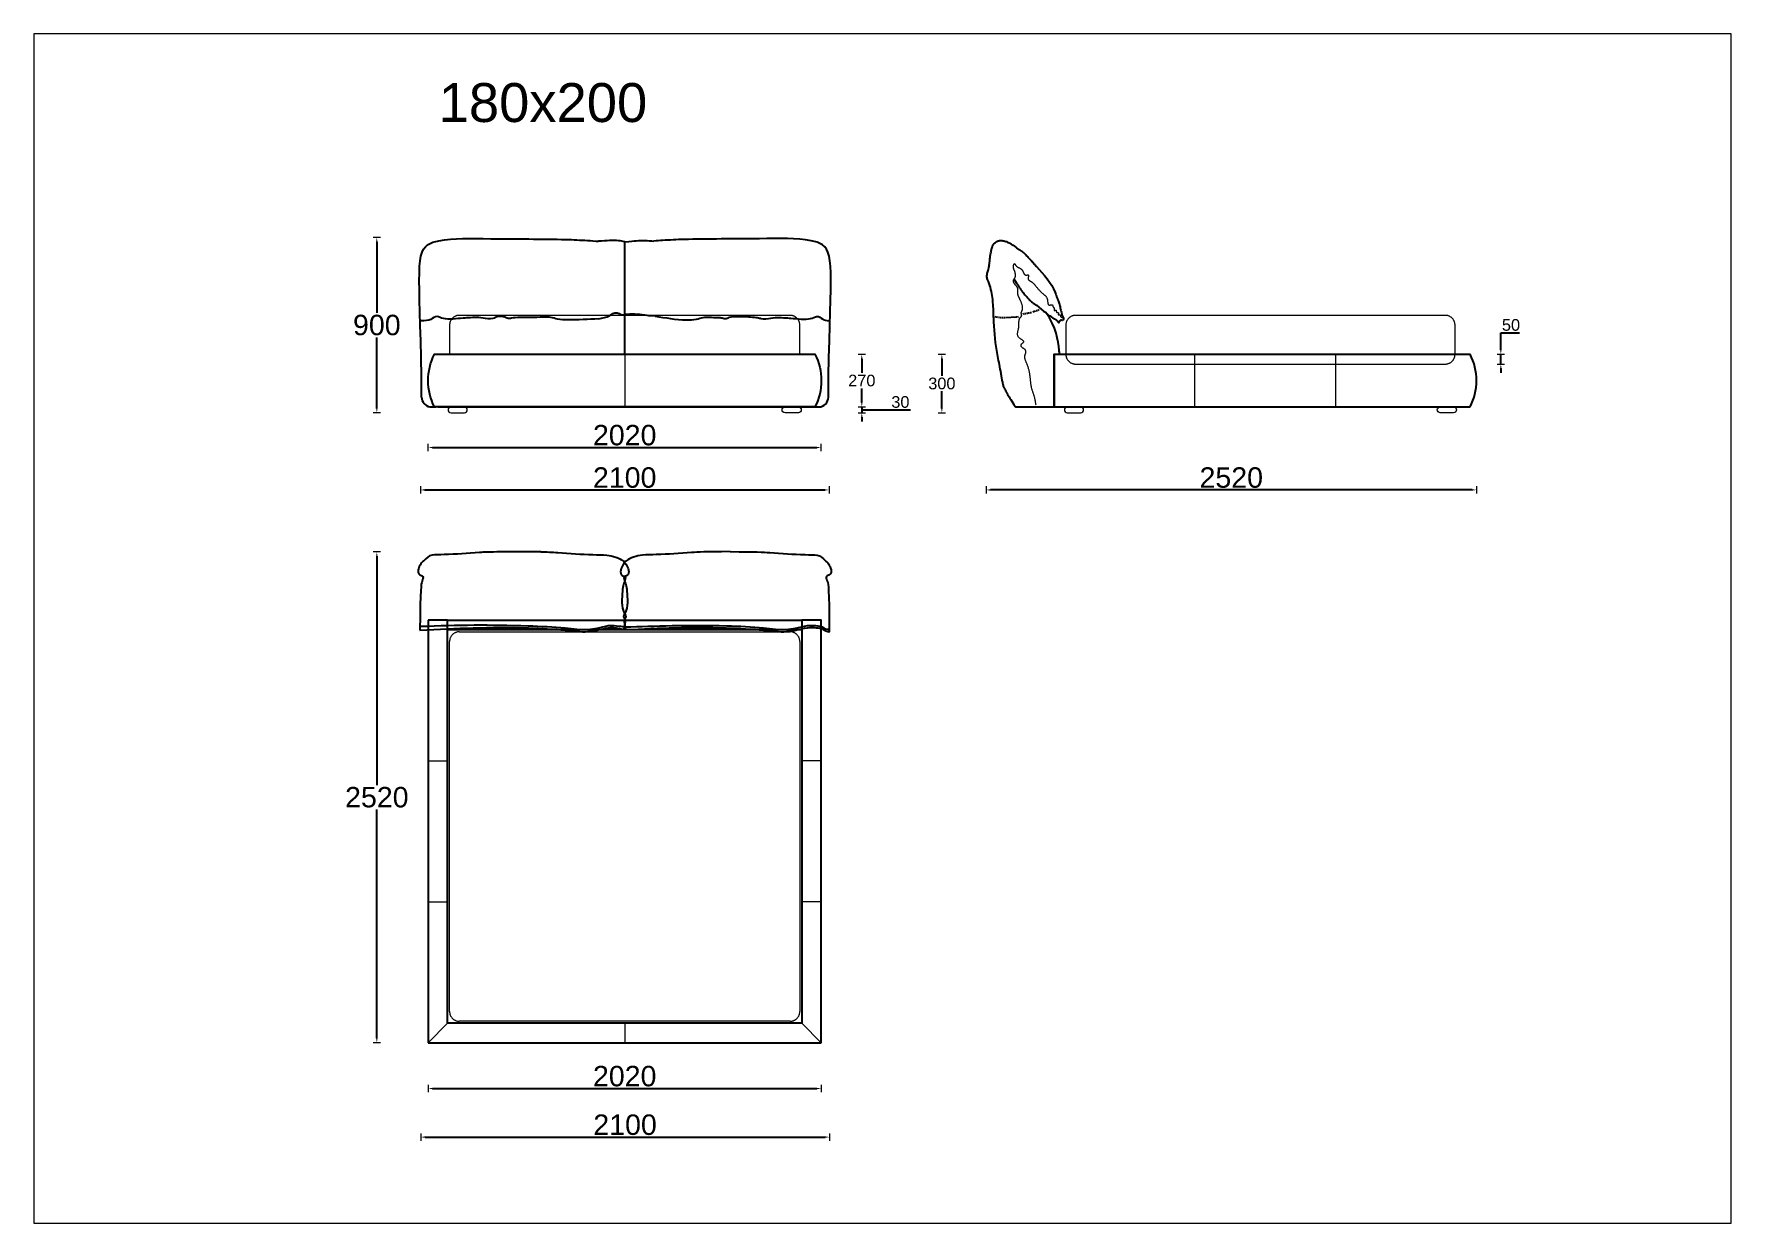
# Paper-space layout '180X200' of a CAD drawing. Header units: millimetres. Extents: x 0 to 291, y 0 to 204.
# The model-space entities are those that its viewports show. They can reach past a viewport. Long polylines and large blocks are cut down to what shows.
import ezdxf

# ---------------------------------------------------------------- set-up
doc = ezdxf.new("R2010")
doc.units = ezdxf.units.MM
doc.header["$MEASUREMENT"] = 0
doc.linetypes.add('NASCOSTA', pattern=[9.525, 6.35, -3.175])
doc.linetypes.add('TRATTEGGIATA', pattern=[19.05, 12.7, -6.35])
doc.layers.add('_ARREDO', color=7, linetype='Continuous')
for name, color, linetype, lineweight in [('_CUCITURE', 8, 'TRATTEGGIATA', 9), ('_MATERASSO', 4, 'Continuous', 9), ('_PIEDINI', 3, 'Continuous', 9), ('_QUOTE', 1, 'Continuous', 9)]:
    doc.layers.add(name, color=color, linetype=linetype, lineweight=lineweight)
doc.styles.get("Standard").update_dxf_attribs({"font": 'arial.ttf'})
doc.dimstyles.new('1_1', dxfattribs={"dimscale": 15, "dimtxt": 4, "dimasz": 1.5, "dimexe": 1.25, "dimexo": 2, "dimtad": 1, "dimtih": 1, "dimtoh": 1, "dimdec": 0, "dimtxsty": 'Standard', "dimcen": 2.5, "dimclrd": 256, "dimclre": 256, "dimclrt": 256, "dimadec": 0, "dimazin": 0, "dimtfac": 1, "dimtdec": 0, "dimtmove": 0, "dimatfit": 3, "dimfxl": 1.25, "dimfxlon": 1, "dimlwe": 0, "dimarcsym": 0})

# ---------------------------------------------------------------- blocks, each defined once
blk = doc.blocks.new('*D14')
at = {"layer": '_QUOTE', "lineweight": 0, "transparency": 16777216}
for p, q in [((-449.3, 7673.2), (-486.8, 7673.2)), ((-449.3, 5152.9), (-486.8, 5152.9))]:
    blk.add_line(p, q, dxfattribs=at)
at = {"layer": '_QUOTE', "lineweight": -2, "transparency": 16777216}
for p, q in [((-468.1, 7650.7), (-468.1, 6476)), ((-468.1, 5175.4), (-468.1, 6350))]:
    blk.add_line(p, q, dxfattribs=at)
at = {"layer": '_QUOTE', "transparency": 16777216}
for points in [[(-471.8, 7650.7), (-464.3, 7650.7), (-468.1, 7673.2)], [(-471.8, 5175.4), (-464.3, 5175.4), (-468.1, 5152.9)]]:
    blk.add_solid(points, dxfattribs=at)
at = {"layer": 'Defpoints', "color": 0, "transparency": 16777216}
for p in [(375.3, 7673.2), (-468.1, 5152.9), (375.3, 5152.9)]:
    blk.add_point(p, dxfattribs=at)
at = {"layer": '_QUOTE', "transparency": 16777216, "insert": (-468.1, 6413), "char_height": 105, "attachment_point": 5}
blk.add_mtext('2520', dxfattribs=at)
blk = doc.blocks.new('*D15')
at = {"layer": '_QUOTE', "lineweight": 0, "transparency": 16777216}
for p, q in [((-204.3, 8190.4), (-204.3, 8227.9)), ((1815.7, 8190.4), (1815.7, 8227.9))]:
    blk.add_line(p, q, dxfattribs=at)
at = {"layer": '_QUOTE', "lineweight": -2, "transparency": 16777216}
blk.add_line((-181.8, 8209.2), (1793.2, 8209.2), dxfattribs=at)
at = {"layer": '_QUOTE', "transparency": 16777216}
for points in [[(-181.8, 8212.9), (-181.8, 8205.4), (-204.3, 8209.2)], [(1793.2, 8212.9), (1793.2, 8205.4), (1815.7, 8209.2)]]:
    blk.add_solid(points, dxfattribs=at)
at = {"layer": 'Defpoints', "color": 0, "transparency": 16777216}
for p in [(1815.7, 8209.2), (-204.3, 6237.9), (1815.7, 6237.9)]:
    blk.add_point(p, dxfattribs=at)
at = {"layer": '_QUOTE', "transparency": 16777216, "insert": (805.7, 8272.2), "char_height": 105, "attachment_point": 5}
blk.add_mtext('2020', dxfattribs=at)
blk = doc.blocks.new('*D16')
at = {"layer": '_QUOTE', "lineweight": 0, "transparency": 16777216}
for p, q in [((-242.6, 4686.8), (-242.6, 4649.3)), ((1857.8, 4686.8), (1857.8, 4649.3))]:
    blk.add_line(p, q, dxfattribs=at)
at = {"layer": '_QUOTE', "lineweight": -2, "transparency": 16777216}
blk.add_line((-220.1, 4668.1), (1835.3, 4668.1), dxfattribs=at)
at = {"layer": '_QUOTE', "transparency": 16777216}
for points in [[(-220.1, 4671.8), (-220.1, 4664.3), (-242.6, 4668.1)], [(1835.3, 4671.8), (1835.3, 4664.3), (1857.8, 4668.1)]]:
    blk.add_solid(points, dxfattribs=at)
at = {"layer": 'Defpoints', "color": 0, "transparency": 16777216}
for p in [(-242.6, 7404.9), (1857.8, 7274.3), (1857.8, 4668.1)]:
    blk.add_point(p, dxfattribs=at)
at = {"layer": '_QUOTE', "transparency": 16777216, "insert": (807.6, 4731), "char_height": 105, "attachment_point": 5}
blk.add_mtext('2100', dxfattribs=at)
blk = doc.blocks.new('*D17')
at = {"layer": '_QUOTE', "lineweight": 0, "transparency": 16777216}
for p, q in [((-449.3, 9287.6), (-486.8, 9287.6)), ((-449.3, 8387.8), (-486.8, 8387.8))]:
    blk.add_line(p, q, dxfattribs=at)
at = {"layer": '_QUOTE', "lineweight": -2, "transparency": 16777216}
for p, q in [((-468.1, 9265.1), (-468.1, 8900.7)), ((-468.1, 8410.3), (-468.1, 8774.7))]:
    blk.add_line(p, q, dxfattribs=at)
at = {"layer": '_QUOTE', "transparency": 16777216}
for points in [[(-471.8, 9265.1), (-464.3, 9265.1), (-468.1, 9287.6)], [(-471.8, 8410.3), (-464.3, 8410.3), (-468.1, 8387.8)]]:
    blk.add_solid(points, dxfattribs=at)
at = {"layer": 'Defpoints', "color": 0, "transparency": 16777216}
for p in [(-468.1, 9287.6), (161.6, 9287.6), (-52.4, 8387.8)]:
    blk.add_point(p, dxfattribs=at)
at = {"layer": '_QUOTE', "transparency": 16777216, "insert": (-468.1, 8837.7), "char_height": 105, "attachment_point": 5}
blk.add_mtext('900', dxfattribs=at)
blk = doc.blocks.new('*D18')
at = {"layer": '_QUOTE', "lineweight": 0, "transparency": 16777216}
for p, q in [((2416.7, 8687.8), (2454.2, 8687.8)), ((2416.7, 8387.8), (2454.2, 8387.8))]:
    blk.add_line(p, q, dxfattribs=at)
at = {"layer": '_QUOTE', "lineweight": -2, "transparency": 16777216}
for p, q in [((2435.5, 8665.3), (2435.5, 8577.8)), ((2435.5, 8410.3), (2435.5, 8497.8))]:
    blk.add_line(p, q, dxfattribs=at)
at = {"layer": '_QUOTE', "transparency": 16777216}
for points in [[(2431.7, 8665.3), (2439.2, 8665.3), (2435.5, 8687.8)], [(2431.7, 8410.3), (2439.2, 8410.3), (2435.5, 8387.8)]]:
    blk.add_solid(points, dxfattribs=at)
at = {"layer": 'Defpoints', "color": 0, "transparency": 16777216}
for p in [(1622, 8687.8), (1622, 8387.8), (2435.5, 8387.8)]:
    blk.add_point(p, dxfattribs=at)
at = {"layer": '_QUOTE', "transparency": 16777216, "insert": (2435.5, 8537.8), "char_height": 60, "attachment_point": 5}
blk.add_mtext('300', dxfattribs=at)
blk = doc.blocks.new('*D19')
at = {"layer": '_QUOTE', "lineweight": 0, "transparency": 16777216}
for p, q in [((2005.3, 8687.8), (2042.8, 8687.8)), ((2005.3, 8417.8), (2042.8, 8417.8))]:
    blk.add_line(p, q, dxfattribs=at)
at = {"layer": '_QUOTE', "lineweight": -2, "transparency": 16777216}
for p, q in [((2024.1, 8665.3), (2024.1, 8592.8)), ((2024.1, 8440.3), (2024.1, 8512.8))]:
    blk.add_line(p, q, dxfattribs=at)
at = {"layer": '_QUOTE', "transparency": 16777216}
for points in [[(2020.3, 8665.3), (2027.8, 8665.3), (2024.1, 8687.8)], [(2020.3, 8440.3), (2027.8, 8440.3), (2024.1, 8417.8)]]:
    blk.add_solid(points, dxfattribs=at)
at = {"layer": 'Defpoints', "color": 0, "transparency": 16777216}
for p in [(1401.7, 8687.8), (1401.7, 8417.8), (2024.1, 8417.8)]:
    blk.add_point(p, dxfattribs=at)
at = {"layer": '_QUOTE', "transparency": 16777216, "insert": (2024.1, 8552.8), "char_height": 60, "attachment_point": 5}
blk.add_mtext('270', dxfattribs=at)
blk = doc.blocks.new('*D20')
at = {"layer": '_QUOTE', "lineweight": -2, "transparency": 16777216}
for p, q in [((2024.1, 8440.3), (2024.1, 8462.8)), ((2024.1, 8417.8), (2024.1, 8387.8)), ((2024.1, 8417.8), (2024.1, 8387.8)), ((2024.1, 8402.8), (2170.1, 8402.8)), ((2170.1, 8402.8), (2274.6, 8402.8)), ((2024.1, 8365.3), (2024.1, 8342.8))]:
    blk.add_line(p, q, dxfattribs=at)
at = {"layer": '_QUOTE', "lineweight": 0, "transparency": 16777216}
for p, q in [((2005.3, 8417.8), (2042.8, 8417.8)), ((2005.3, 8387.8), (2042.8, 8387.8))]:
    blk.add_line(p, q, dxfattribs=at)
at = {"layer": '_QUOTE', "transparency": 16777216}
for points in [[(2020.3, 8440.3), (2027.8, 8440.3), (2024.1, 8417.8)], [(2020.3, 8365.3), (2027.8, 8365.3), (2024.1, 8387.8)]]:
    blk.add_solid(points, dxfattribs=at)
at = {"layer": 'Defpoints', "color": 0, "transparency": 16777216}
for p in [(1398.3, 8417.8), (1663.9, 8387.8), (2024.1, 8387.8)]:
    blk.add_point(p, dxfattribs=at)
at = {"layer": '_QUOTE', "transparency": 16777216, "insert": (2222.4, 8442.8), "char_height": 60, "attachment_point": 5}
blk.add_mtext('30', dxfattribs=at)
blk = doc.blocks.new('*D21')
at = {"layer": '_QUOTE', "lineweight": -2, "transparency": 16777216}
for p, q in [((5307.8, 8710.3), (5307.8, 8798.4)), ((5307.8, 8798.4), (5403, 8798.4)), ((5307.8, 8637.8), (5307.8, 8687.8)), ((5307.8, 8615.3), (5307.8, 8592.8))]:
    blk.add_line(p, q, dxfattribs=at)
at = {"layer": '_QUOTE', "lineweight": 0, "transparency": 16777216}
for p, q in [((5289.1, 8687.8), (5326.6, 8687.8)), ((5289.1, 8637.8), (5326.6, 8637.8))]:
    blk.add_line(p, q, dxfattribs=at)
at = {"layer": '_QUOTE', "transparency": 16777216}
for points in [[(5304.1, 8710.3), (5311.6, 8710.3), (5307.8, 8687.8)], [(5304.1, 8615.3), (5311.6, 8615.3), (5307.8, 8637.8)]]:
    blk.add_solid(points, dxfattribs=at)
at = {"layer": 'Defpoints', "color": 0, "transparency": 16777216}
for p in [(4755.6, 8687.8), (4755.6, 8637.8), (5307.8, 8637.8)]:
    blk.add_point(p, dxfattribs=at)
at = {"layer": '_QUOTE', "transparency": 16777216, "insert": (5360.1, 8838.4), "char_height": 60, "attachment_point": 5}
blk.add_mtext('50', dxfattribs=at)
blk = doc.blocks.new('*D13')
at = {"layer": '_QUOTE', "lineweight": 0, "transparency": 16777216}
for p, q in [((-204.3, 4936.3), (-204.3, 4898.8)), ((1815.7, 4936.3), (1815.7, 4898.8))]:
    blk.add_line(p, q, dxfattribs=at)
at = {"layer": '_QUOTE', "lineweight": -2, "transparency": 16777216}
blk.add_line((-181.8, 4917.6), (1793.2, 4917.6), dxfattribs=at)
at = {"layer": '_QUOTE', "transparency": 16777216}
for points in [[(-181.8, 4921.3), (-181.8, 4913.8), (-204.3, 4917.6)], [(1793.2, 4921.3), (1793.2, 4913.8), (1815.7, 4917.6)]]:
    blk.add_solid(points, dxfattribs=at)
at = {"layer": 'Defpoints', "color": 0, "transparency": 16777216}
for p in [(-204.3, 6119.3), (1815.7, 6076.6), (1815.7, 4917.6)]:
    blk.add_point(p, dxfattribs=at)
at = {"layer": '_QUOTE', "transparency": 16777216, "insert": (805.7, 4980.6), "char_height": 105, "attachment_point": 5}
blk.add_mtext('2020', dxfattribs=at)
blk = doc.blocks.new('*D22')
at = {"layer": '_QUOTE', "lineweight": 0, "transparency": 16777216}
for p, q in [((2662.9, 8010.1), (2662.9, 7972.6)), ((5182.6, 8010.1), (5182.6, 7972.6))]:
    blk.add_line(p, q, dxfattribs=at)
at = {"layer": '_QUOTE', "lineweight": -2, "transparency": 16777216}
blk.add_line((5160.1, 7991.4), (2685.4, 7991.4), dxfattribs=at)
at = {"layer": '_QUOTE', "transparency": 16777216}
for points in [[(2685.4, 7995.1), (2685.4, 7987.6), (2662.9, 7991.4)], [(5160.1, 7995.1), (5160.1, 7987.6), (5182.6, 7991.4)]]:
    blk.add_solid(points, dxfattribs=at)
at = {"layer": 'Defpoints', "color": 0, "transparency": 16777216}
for p in [(2662.9, 8808.8), (5182.6, 8552.8), (2662.9, 7991.4)]:
    blk.add_point(p, dxfattribs=at)
at = {"layer": '_QUOTE', "transparency": 16777216, "insert": (3922.7, 8054.4), "char_height": 105, "attachment_point": 5}
blk.add_mtext('2520', dxfattribs=at)
blk = doc.blocks.new('Sezione testata')
at = {"layer": '_ARREDO', "lineweight": 25}
for points in [[(-13185.4, -19536.9), (-13183.7, -19525.5), (-13183.5, -19523.1), (-13183.3, -19520.4), (-13183, -19517.5), (-13182.6, -19514.1), (-13182.3, -19510.4), (-13181.8, -19506.6), (-13181.5, -19502.6), (-13181, -19498.4), (-13180.3, -19494), (-13179.9, -19489.7), (-13178.4, -19480.5), (-13176.9, -19471.3), (-13176, -19466.6), (-13175, -19462.1), (-13174, -19457.8), (-13173, -19453.5), (-13171.9, -19449.3), (-13170.5, -19445.4), (-13169.3, -19441.8), (-13167.8, -19438.3), (-13166.4, -19435), (-13164.8, -19432), (-13163, -19429.3), (-13161.4, -19426.7), (-13159.6, -19424.3), (-13157.8, -19422.2), (-13156, -19420.3), (-13153.9, -19418.5), (-13152, -19416.9), (-13150, -19415.5), (-13147.8, -19414.2), (-13145.7, -19413.1), (-13143.5, -19412.2), (-13141.4, -19411.3), (-13139.1, -19410.7), (-13137, -19410.2), (-13134.7, -19409.6), (-13132.5, -19409.3), (-13130.2, -19409.1), (-13127.9, -19408.9), (-13125.7, -19408.9), (-13123.4, -19408.9), (-13118.8, -19409.1), (-13114.2, -19409.6), (-13109.7, -19410.6), (-13105.2, -19411.7), (-13100.7, -19413.1), (-13096.3, -19414.6), (-13091.8, -19416.6), (-13087.5, -19418.6), (-13083.3, -19420.6), (-13079.1, -19422.9), (-13074.9, -19425.2), (-13070.8, -19427.8), (-13067, -19430.3), (-13063.1, -19432.8), (-13055.4, -19438.2), (-13048.2, -19443.4), (-13044.7, -19446), (-13041.2, -19448.4), (-13037.9, -19450.9), (-13034.5, -19453.2), (-13031.3, -19455.4), (-13028, -19457.3), (-13024.9, -19459.3), (-13023.2, -19460.3), (-13021.6, -19461.2), (-13019.6, -19462.5), (-13018.6, -19463.3), (-13017.6, -19464.1), (-13016.4, -19464.8), (-13015.2, -19465.7), (-13013.8, -19466.8), (-13012.5, -19468.1), (-13011.1, -19469.3), (-13009.5, -19470.7), (-13007.6, -19472.3), (-13005.9, -19474), (-13004, -19475.9), (-13001.8, -19477.8), (-12999.6, -19480.1), (-12997.2, -19482.5), (-12994.7, -19485.1), (-12992.1, -19487.8), (-12989.2, -19490.8), (-12986.1, -19494.2), (-12982.9, -19497.6), (-12979.4, -19501.2), (-12977.6, -19503.3), (-12975.8, -19505.3), (-12974, -19507.4), (-12972.1, -19509.6), (-12970.1, -19511.8), (-12968, -19514.1), (-12965.8, -19516.4), (-12963.7, -19518.8), (-12961.6, -19521.3), (-12959.2, -19523.9), (-12957, -19526.6), (-12954.5, -19529.3), (-12952.1, -19532.1), (-12949.6, -19534.9), (-12946.9, -19538), (-12944.4, -19540.9), (-12943.1, -19542.5)], [(-13185.4, -19536.9), (-13186.5, -19539.9), (-13187.4, -19542.7), (-13189, -19548), (-13191.3, -19557.9), (-13194.2, -19568.3), (-13196.9, -19578.9), (-13198, -19584.2), (-13198.7, -19589.5), (-13198.9, -19594.7), (-13198.3, -19599.6), (-13197.2, -19604.7), (-13195.4, -19609.5), (-13191.4, -19619.1), (-13187.6, -19628.9), (-13184, -19639), (-13180.9, -19649.1), (-13178.2, -19659.5), (-13175.7, -19669.9), (-13173.5, -19680.3), (-13171.6, -19690.7), (-13170.1, -19701.2), (-13168.9, -19711.7), (-13167.8, -19722.2), (-13166.2, -19743.1), (-13165.3, -19764.2), (-13164.6, -19785.1), (-13163, -19827.2), (-13162.1, -19848.3), (-13160.7, -19869.6), (-13158.8, -19890.7), (-13156.6, -19911.7), (-13154.1, -19932.5), (-13151.2, -19953), (-13148.1, -19973.5), (-13144.5, -19993.7), (-13140.7, -20014.4), (-13138.6, -20025), (-13136.6, -20035.9), (-13132.2, -20058.1), (-13130.1, -20069), (-13128.1, -20079.4), (-13127.2, -20084.3), (-13126.4, -20088.7), (-13125.8, -20093), (-13125, -20097), (-13124.4, -20100.5), (-13123.9, -20103.9), (-13123.5, -20106.6), (-13123.3, -20108.8), (-13122.9, -20110.8), (-13122.7, -20113), (-13122.3, -20114.6), (-13122.2, -20116.4), (-13121.8, -20118.4), (-13121.3, -20121), (-13120.6, -20123.9), (-13119.8, -20127.5), (-13119, -20131.9), (-13117.9, -20136.8), (-13116.8, -20142.3), (-13116, -20145.6), (-13115.3, -20148.9), (-13114.3, -20152.5), (-13113.6, -20154.7), (-13113, -20157.3), (-13111.6, -20160.6), (-13110.7, -20162.5), (-13109.6, -20164.7), (-13108.5, -20167.1), (-13107.1, -20169.9), (-13105.5, -20172.9), (-13103.7, -20176.2), (-13101.8, -20179.8), (-13099.4, -20183.9), (-13096.7, -20188.4), (-13093.8, -20193.4), (-13090.9, -20198.7), (-13087.2, -20204.5), (-13083.5, -20211), (-13079.3, -20217.8), (-13074.8, -20225.1), (-13069.9, -20233), (-13064.6, -20241.6), (-13058.8, -20250.8), (-13052.6, -20260.6), (-13051, -20263.2), (-12851.6, -20263.2)], [(-13058.5, -19605.6), (-13044.4, -19627.9), (-13043, -19629.7), (-13042, -19631.6), (-13040.8, -19633.5), (-13039.7, -19635.2), (-13038.5, -19636.9), (-13037.4, -19638.5), (-13036.5, -19640.2), (-13035.4, -19641.8), (-13034.5, -19643.2), (-13033.5, -19644.7), (-13032.6, -19646.2), (-13031.6, -19647.5), (-13030.8, -19648.8), (-13029.2, -19651.3), (-13027.6, -19653.8), (-13026.1, -19655.9), (-13024.7, -19657.9), (-13023.4, -19660), (-13022.1, -19661.6), (-13021, -19663.3), (-13019.9, -19664.9), (-13018.8, -19666.4), (-13018, -19667.7), (-13017, -19669), (-13016.3, -19670.1), (-13015.3, -19671.3), (-13014.6, -19672.2), (-13013.9, -19673.3), (-13013.2, -19674.2), (-13012.5, -19675.1), (-13011.3, -19676.6), (-13010, -19678.2), (-13007.6, -19681.3), (-13002.6, -19687.2), (-12997.8, -19693.1), (-12992.7, -19698.8), (-12990.2, -19701.8), (-12987.5, -19704.7), (-12984.9, -19707.4), (-12982.3, -19710.2), (-12979.5, -19712.8), (-12976.7, -19715.5), (-12973.7, -19718.1), (-12970.8, -19720.7), (-12967.9, -19723.2), (-12965, -19725.6), (-12961.9, -19728), (-12958.7, -19730.2), (-12955.7, -19732.6), (-12952.5, -19734.7), (-12949.2, -19736.7), (-12946, -19738.8), (-12942.5, -19740.7), (-12906.1, -19772), (-12899.1, -19775.4), (-12897.5, -19776.4), (-12895.8, -19777.3), (-12894.3, -19778.5), (-12892.7, -19779.7), (-12891.5, -19781.2), (-12890.2, -19782.7), (-12887.7, -19785.8), (-12886.6, -19787.3), (-12885.2, -19788.8), (-12884, -19790.1), (-12883.2, -19790.8), (-12882.5, -19791.3), (-12881.7, -19791.9), (-12880.9, -19792.5), (-12880.1, -19792.7), (-12879.3, -19793.3), (-12877.4, -19793.9), (-12875.7, -19794.5), (-12873.8, -19795.2), (-12872, -19795.9), (-12870.2, -19796.7), (-12869.3, -19797.1), (-12868.6, -19797.6), (-12867.1, -19798.7), (-12865.5, -19800), (-12862.7, -19802.7), (-12861.4, -19804), (-12859.8, -19805.2), (-12858.3, -19806.3), (-12856.6, -19807.5), (-12854.9, -19808.5), (-12853.1, -19809.4), (-12849.7, -19811.1), (-12847.9, -19811.8), (-12846.3, -19812.6), (-12844.9, -19813.6), (-12843.3, -19814.4), (-12841.9, -19815.7), (-12840.4, -19816.9), (-12839.6, -19817.6), (-12838.9, -19818.3), (-12838.1, -19819.1), (-12837.2, -19820), (-12835.6, -19821.9), (-12834, -19824), (-12832.2, -19825.9), (-12831.3, -19826.9), (-12830.5, -19827.6), (-12829.9, -19828.4), (-12829.1, -19829), (-12828.4, -19829.6), (-12827.7, -19829.7), (-12827.5, -19829.8), (-12827.1, -19829.9), (-12826.9, -19830), (-12826.5, -19829.9), (-12826.4, -19829.7), (-12826.1, -19829.6), (-12826, -19829.3), (-12825.7, -19829), (-12825.4, -19828.2), (-12825.1, -19827.3), (-12824.9, -19826.3), (-12824.7, -19825.3), (-12824.2, -19824.4), (-12823.8, -19823.3), (-12823.2, -19822.3), (-12822.7, -19821.4), (-12822.1, -19820.6), (-12821.4, -19819.8), (-12820.5, -19819.2), (-12819.7, -19818.5), (-12818.9, -19818.1), (-12818, -19817.6), (-12816.1, -19816.9), (-12815.2, -19816.8), (-12814.2, -19816.9), (-12813.3, -19816.8), (-12812.3, -19817), (-12811.3, -19817.1), (-12810.3, -19817.3), (-12808.2, -19817.7)], [(-12846.7, -19676), (-12844.9, -19681.5), (-12843.6, -19684.9), (-12841.4, -19691.5), (-12840.1, -19694.7), (-12838.9, -19697.9), (-12837.7, -19700.9), (-12836.4, -19704.1), (-12835.2, -19707.1), (-12834, -19710.1), (-12832.9, -19713), (-12831.8, -19715.8), (-12830.6, -19718.6), (-12829.5, -19721.5), (-12825.8, -19732.6), (-12825, -19735.4), (-12824.3, -19738.2), (-12822.9, -19743.6), (-12821.4, -19749.1), (-12820.7, -19751.9), (-12820.1, -19754.8), (-12818.7, -19760.7), (-12817.3, -19766.7), (-12815.8, -19772.7), (-12814.4, -19778.8), (-12812.9, -19785), (-12811.4, -19791.1), (-12804.2, -19808.2)]]:
    blk.add_lwpolyline(points, dxfattribs=at)
at = {"layer": '_ARREDO'}
blk.add_lwpolyline([(-12851.6, -20263.2), (-12851.6, -19993.2), (-12823.5, -19993.2)], dxfattribs=at)
for points in [[(-12943.1, -19542.5), (-12907.3, -19584.1), (-12864, -19624), (-12846.7, -19676)], [(-12804.2, -19808.2), (-12802.8, -19811.4), (-12804.9, -19818.5), (-12808.2, -19817.7)]]:
    blk.add_open_spline(points, degree=3, dxfattribs=at)
at = {"layer": '_ARREDO', "lineweight": 25}
blk.add_open_spline([(-12823.5, -19993.2), (-12824.2, -19986.4), (-12825, -19979.5), (-12825.8, -19972.7), (-12825.8, -19972.7), (-12825.8, -19972.7), (-12825.8, -19972.7), (-12831.6, -19921.4), (-12839.3, -19854.5), (-12895, -19777.9)], degree=3, knots=[-19.746579, -19.746579, -19.746579, -19.746579, -0.0005, -0.0005, -0.0005, 0, 0, 0, 200.280771, 200.280771, 200.280771, 200.280771], dxfattribs=at)
at = {"layer": '_CUCITURE', "lineweight": 25}
for points in [[(-13011.8, -19785), (-13006.7, -19784.3)], [(-13003.6, -19783.8), (-12997.1, -19782.8)], [(-12994, -19782.3), (-12991.7, -19782.1), (-12987.7, -19781.3)], [(-12984.6, -19780.8), (-12982, -19780.4), (-12978.2, -19779.6)], [(-12975.1, -19779.1), (-12972, -19778.4), (-12968.9, -19777.7)], [(-12961.1, -19774.2), (-12954.9, -19772.1)], [(-12951.9, -19771.2), (-12946.8, -19769.6)], [(-12943.7, -19768.9), (-12940.2, -19768.1), (-12937.5, -19767.2)], [(-12934.4, -19766.5), (-12930.5, -19765.3), (-12928.5, -19764.7)], [(-13151.2, -19802.1), (-13156.4, -19801.4)], [(-13141.6, -19803.5), (-13148, -19802.5)], [(-13132.2, -19804.7), (-13136.3, -19804.2), (-13138.4, -19803.9)], [(-13122.7, -19805.5), (-13126.3, -19805.4), (-13129, -19804.9)], [(-13113.1, -19806), (-13116.3, -19805.8), (-13119.5, -19805.7)], [(-13103.4, -19806.1), (-13106.1, -19806.1), (-13110, -19806)], [(-13044, -19801.6), (-13046.2, -19801.8), (-13100.3, -19806)], [(-13034.3, -19801.5), (-13040.8, -19801.6)]]:
    blk.add_lwpolyline(points, dxfattribs=at)
at = {"layer": '_CUCITURE'}
blk.add_spline([(-12944.6, -20254), (-12953.1, -20211.4), (-12968.3, -20162.2), (-12974.3, -20113.5), (-12989.9, -20046.1), (-13001.8, -19998.9), (-12997.3, -19975.3), (-13002.4, -19967.7), (-13019.2, -19954.9), (-13020.7, -19943.4), (-13008, -19929.5), (-13032.8, -19907.2), (-13034.3, -19858.4), (-13032.6, -19828.2), (-13026.9, -19806.2), (-13018.7, -19794), (-13020.6, -19780.3), (-13015.4, -19767.2), (-13014.2, -19749.7), (-13028.8, -19708.6), (-13039, -19678.9), (-13039.3, -19653.1), (-13058, -19627.2), (-13060.8, -19613.2), (-13053.3, -19600.4), (-13050.5, -19586.9), (-13055.6, -19563.6), (-13060.9, -19543), (-13055.6, -19527.7), (-13049.4, -19536.5), (-13031.2, -19549), (-13014.2, -19563.6), (-12996.4, -19586.5), (-12984.6, -19585.8), (-12984.9, -19606.7), (-12970.8, -19618.8), (-12948.4, -19639.8), (-12909.9, -19681.5), (-12887.1, -19709.5), (-12876.1, -19740.5), (-12861.5, -19739.5), (-12856.2, -19751.2), (-12851.2, -19757.5), (-12851.2, -19767.6), (-12842, -19767.2), (-12839.2, -19777.2), (-12828.6, -19780.9), (-12830.5, -19789), (-12820, -19790.4), (-12818.1, -19799.9), (-12808.1, -19805.2), (-12804.8, -19814.4)], degree=3, dxfattribs=at)
blk = doc.blocks.new('*D12')
at = {"layer": '_QUOTE', "lineweight": 0, "transparency": 16777216}
for p, q in [((-244.5, 8010.1), (-244.5, 7972.6)), ((1855.9, 8010.1), (1855.9, 7972.6))]:
    blk.add_line(p, q, dxfattribs=at)
at = {"layer": '_QUOTE', "lineweight": -2, "transparency": 16777216}
blk.add_line((-222, 7991.4), (1833.4, 7991.4), dxfattribs=at)
at = {"layer": '_QUOTE', "transparency": 16777216}
for points in [[(-222, 7995.1), (-222, 7987.6), (-244.5, 7991.4)], [(1833.4, 7995.1), (1833.4, 7987.6), (1855.9, 7991.4)]]:
    blk.add_solid(points, dxfattribs=at)
at = {"layer": 'Defpoints', "color": 0, "transparency": 16777216}
for p in [(-244.5, 9183.1), (1855.9, 9052.5), (1855.9, 7991.4)]:
    blk.add_point(p, dxfattribs=at)
at = {"layer": '_QUOTE', "transparency": 16777216, "insert": (805.7, 8054.4), "char_height": 105, "attachment_point": 5}
blk.add_mtext('2100', dxfattribs=at)

msp = doc.modelspace()

# ---------------------------------------------------------------- linework, layer by layer
at = {"layer": '_ARREDO', "color": 0}
for p, q in [((804.4, 9265.4), (805, 8687.8)), ((804.4, 9265.4), (805, 8687.8)), ((806.6, 8687.8), (806.6, 9264.8)), ((-196.3, 8417.8), (-163.3, 8417.8)), ((-154.3, 8417.8), (1815.7, 8417.8))]:
    msp.add_line(p, q, dxfattribs=at)
at = {"layer": '_ARREDO'}
msp.add_line((3012.6, 8417.8), (5150.4, 8417.8), dxfattribs=at)
msp.add_lwpolyline([(1783.5, 8417.8), (-172.1, 8417.8, -0.238729), (-172.1, 8687.8), (1783.5, 8687.8, -0.238729)], format="xyb", close=True, dxfattribs=at)
for points in [[(3012.6, 8417.8), (3012.6, 8687.8)], [(3012.6, 8687.8), (3012.6, 8417.8)], [(3012.6, 8687.8), (5150.4, 8687.8)], [(1783.5, 8417.8), (1802.4, 8417.9)], [(-204.3, 7322.9), (-204.3, 5152.9)], [(-104.3, 5252.9), (-104.3, 7322.9), (-204.3, 7322.9)], [(1815.7, 5152.9), (1815.7, 7322.9), (1715.7, 7322.9), (1715.7, 5252.9)], [(1715.7, 5252.9), (-104.3, 5252.9)], [(-204.3, 5152.9), (1815.7, 5152.9)]]:
    msp.add_lwpolyline(points, dxfattribs=at)
msp.add_lwpolyline([(5150.4, 8417.8), (5150.4, 8417.8, 0.238729), (5150.4, 8687.8, 0.238729)], format="xyb", dxfattribs=at)
msp.add_lwpolyline([(-104.3, 7272.9), (-104.3, 7322.9), (1715.7, 7322.9), (1715.7, 7272.9)], close=True, dxfattribs=at)
at = {"layer": '_ARREDO', "color": 0}
for centre, radius, start, end in [((-185.8, 8468.7), 51.9, 181.44473, 258.3601), ((1802.3, 8467.9), 50, 270.04276, 359.40329)]:
    msp.add_arc(centre, radius, start, end, dxfattribs=at)
for points, knots in [([(-237.7, 8467.3), (-243.3, 9065.5), (-282, 9235.6), (-98.1, 9287.2), (112, 9278.8), (440.1, 9281.1), (597.3, 9273.9), (652.3, 9269.7), (671.5, 9268.9)], [0.97874, 0.97874, 0.97874, 0.97874, 33.87459, 41.444807, 67.800101, 98.55114, 109.295887, 115.063562, 115.063562, 115.063562, 115.063562]), ([(805.7, 9264.8), (795.9, 9267.4), (759.7, 9275.9), (712.9, 9270.6), (671.5, 9268.9)], [141.247301, 141.247301, 141.247301, 141.247301, 145.493894, 156.0179, 156.0179, 156.0179, 156.0179]), ([(805.7, 9264.8), (836.8, 9267.4), (881.8, 9275.2), (925, 9271.3), (955.9, 9269.5)], [142.576049, 142.576049, 142.576049, 142.576049, 146.822642, 156.169675, 156.169675, 156.169675, 156.169675]), ([(1852.3, 8467.3), (1858, 9065.5), (1896.7, 9235.6), (1712.7, 9287.2), (1502.7, 9278.8), (1174.5, 9281.1), (1021.6, 9274.1), (970.8, 9270.4), (955.9, 9269.5)], [0.978652, 0.978652, 0.978652, 0.978652, 33.87459, 41.444807, 67.800101, 98.55114, 109.295887, 113.789424, 113.789424, 113.789424, 113.789424]), ([(921.4, 8886.6), (887.2, 8891.9), (850.2, 8896), (809.8, 8891.7), (805.7, 8891.6)], [99.121874, 99.121874, 99.121874, 99.121874, 109.465772, 110.6844, 110.6844, 110.6844, 110.6844]), ([(1347.5, 7674.7), (1218.4, 7673.8), (1123.4, 7669.8), (1004.3, 7657.6), (891.3, 7659.8), (831.9, 7643.1), (807.6, 7622.7), (805.5, 7620.7)], [1302.922883, 1302.922883, 1302.922883, 1302.922883, 1427.9085, 1645.520083, 1731.152126, 1839.404734, 1850.000893, 1850.000893, 1850.000893, 1850.000893]), ([(1347.5, 7674.7), (1482.2, 7673.8), (1577.2, 7669.8), (1696.2, 7657.6), (1809.3, 7659.8), (1822.4, 7642.1), (1861.5, 7605.8), (1877.4, 7557.1), (1835.6, 7549), (1852, 7511.2), (1855.8, 7489.7), (1856.9, 7263.1)], [1302.922883, 1302.922883, 1302.922883, 1302.922883, 1427.9085, 1645.520083, 1731.152126, 1839.404734, 1862.672187, 1931.372978, 1952.584466, 1981.71284, 2043.327416, 2043.327416, 2043.327416, 2043.327416]), ([(375.3, 7674.2), (117.1, 7673.3), (27.9, 7669.2), (-85.3, 7657.6), (-198.3, 7659.8), (-211.5, 7642.1), (-250.6, 7605.8), (-266.5, 7557.1), (-224.7, 7549), (-240.1, 7513.4), (-244.3, 7492.9), (-246.3, 7271.6)], [1323.899986, 1323.899986, 1323.899986, 1323.899986, 1427.9085, 1645.520083, 1731.152126, 1839.404734, 1862.672187, 1931.372978, 1952.584466, 1981.71284, 2036.703079, 2036.703079, 2036.703079, 2036.703079]), ([(375.3, 7674.2), (404.1, 7673.3), (493.4, 7669.2), (606.6, 7657.6), (719.6, 7659.8), (779.1, 7643.1), (803.4, 7622.7), (805.5, 7620.7)], [1323.899986, 1323.899986, 1323.899986, 1323.899986, 1427.9085, 1645.520083, 1731.152126, 1839.404734, 1850.000893, 1850.000893, 1850.000893, 1850.000893]), ([(-246.3, 7271.6), (-52.3, 7281.3), (153.2, 7291), (494.9, 7275), (596.3, 7259.1), (669.7, 7270.2), (734.8, 7289.3), (765, 7282.2), (801.3, 7274.5), (807, 7273.9)], [9.23544, 9.23544, 9.23544, 9.23544, 56.33891, 70.896853, 81.985192, 86.801344, 93.037044, 102.209071, 104.313668, 104.313668, 104.313668, 104.313668]), ([(-246.1, 7291.2), (-44.6, 7298.8), (156.7, 7301.1), (494.1, 7286.3), (595.6, 7270.3), (668.9, 7281.4), (734.1, 7300.6), (764.7, 7293.2), (785.9, 7291.1), (807.2, 7288.6)], [11.201003, 11.201003, 11.201003, 11.201003, 57.024861, 71.582805, 82.671143, 87.487296, 93.722995, 102.895022, 105.505868, 105.505868, 105.505868, 105.505868]), ([(807, 7273.9), (993.6, 7282.4), (1186, 7290.2), (1514.5, 7275), (1616, 7259.1), (1689.3, 7270.2), (1754.5, 7289.3), (1828.5, 7280.4), (1831, 7267.7), (1854.2, 7263.5), (1856.4, 7263.1), (1856.8, 7263.1), (1857.1, 7263.1), (1857.9, 7263)], [13.178188, 13.178188, 13.178188, 13.178188, 56.33891, 70.896853, 81.985192, 86.801344, 93.037044, 102.209071, 108.619238, 109.293019, 109.293019, 109.293019, 109.340932, 109.340932, 109.340932, 109.340932]), ([(807.2, 7288.6), (962.9, 7291.5), (1171.6, 7302.5), (1513.7, 7286.2), (1615.2, 7270.4), (1688.6, 7281.4), (1753.7, 7300.6), (1827.8, 7291.7), (1830.2, 7278.9), (1853.4, 7274.8), (1855.7, 7274.4), (1855.8, 7274.3), (1856, 7274.3), (1857.8, 7274.3)], [9.670093, 9.670093, 9.670093, 9.670093, 57.024861, 71.582805, 82.671143, 87.487296, 93.722995, 102.895022, 109.305189, 109.97897, 109.97897, 109.97897, 110.02915, 110.02915, 110.02915, 110.02915])]:
    msp.add_open_spline(points, degree=3, knots=knots, dxfattribs=at)
at = {"layer": '_ARREDO'}
msp.add_spline([(672.1, 8870.3), (729.1, 8887.4), (749, 8899.3), (772.6, 8899.3), (793.5, 8890.7), (803.9, 8891.6), (805.7, 8891.6), (805.9, 8891.4)], degree=3, dxfattribs=at)
for points, knots in [([(672.1, 8870.3), (618.8, 8867.1), (548.6, 8862.9), (465.8, 8865.3), (415.5, 8882.6), (372.1, 8875.7), (234.2, 8877.4), (212.3, 8868.4), (187.4, 8880.2), (162, 8884.7), (141.6, 8877.9), (117.6, 8864.7), (65.4, 8879.4), (15.3, 8876), (-52.6, 8872.2), (-113.9, 8861.2), (-166.1, 8889.9), (-187.1, 8861.6), (-218.9, 8859.3), (-244.3, 8859.6)], [0, 0, 0, 0, 160.191262, 211.361434, 246.70273, 317.479205, 339.361403, 360.589837, 384.323596, 417.889123, 435.335847, 447.911164, 498.95428, 584.308715, 600.994472, 704.120715, 748.396454, 820.870352, 891.233399, 891.233399, 891.233399, 891.233399]), ([(961.4, 8883.9), (1014.9, 8876.2), (1085.1, 8861.6), (1169, 8865.4), (1219.3, 8882.6), (1262.7, 8875.7), (1300.7, 8877.4), (1322.6, 8868.4), (1347.4, 8880.2), (1372.8, 8884.7), (1493.2, 8877.9), (1517.2, 8864.7), (1569.4, 8879.4), (1619.6, 8876), (1687.5, 8872.2), (1748.8, 8861.2), (1801, 8889.9), (1817.6, 8867.5), (1838.8, 8861.7), (1858.9, 8860.2)], [0, 0, 0, 0, 163.129336, 214.299509, 249.640804, 320.41728, 342.299478, 363.527911, 387.26167, 420.827197, 438.273921, 450.849238, 501.892355, 587.246789, 603.932546, 707.058789, 751.334528, 823.808426, 872.558092, 872.558092, 872.558092, 872.558092]), ([(805.5, 7620.7), (784.7, 7589.5), (774.6, 7554), (815, 7546.1), (798, 7507), (793.3, 7477.8), (789, 7367), (819.3, 7346.3), (799.6, 7322.4), (807.2, 7300.2), (801.2, 7279.8), (801, 7272.9)], [1866.717018, 1866.717018, 1866.717018, 1866.717018, 1931.372978, 1952.584466, 1981.71284, 2047.171298, 2078.134974, 2120.549862, 2140.836472, 2171.731521, 2202.716032, 2202.716032, 2202.716032, 2202.716032]), ([(805.5, 7620.7), (826.2, 7589.5), (836.3, 7554), (796, 7546.1), (812.9, 7507), (817.6, 7477.8), (821.9, 7367), (791.6, 7346.3), (811.3, 7322.4), (803.7, 7300.2), (809.7, 7279.8), (809.9, 7272.9)], [1866.717018, 1866.717018, 1866.717018, 1866.717018, 1931.372978, 1952.584466, 1981.71284, 2047.171298, 2078.134974, 2120.549862, 2140.836472, 2171.731521, 2202.716032, 2202.716032, 2202.716032, 2202.716032])]:
    msp.add_open_spline(points, degree=3, knots=knots, dxfattribs=at)
at = {"layer": '_ARREDO', "color": 0}
for points in [[(961.4, 8883.9), (943.7, 8886.2), (930.9, 8885.7), (921.4, 8886.6)], [(807.2, 7357.3), (807.2, 7355.8), (807.2, 7354.3), (807.2, 7352.7)]]:
    msp.add_open_spline(points, degree=3, dxfattribs=at)
at = {"layer": '_CUCITURE'}
for p, q in [((805.7, 8687.8), (805.7, 8417.8)), ((-204.3, 6599.6), (-104.3, 6599.6)), ((1815.7, 6599.6), (1715.7, 6599.6)), ((-204.3, 5876.2), (-104.3, 5876.2)), ((1815.7, 5876.2), (1715.7, 5876.2)), ((805.7, 5252.9), (805.7, 5152.9))]:
    msp.add_line(p, q, dxfattribs=at)
at = {"layer": '_CUCITURE', "ltscale": 2}
for p, q in [((3736, 8417.8), (3736, 8687.8)), ((4459.3, 8417.8), (4459.3, 8687.8))]:
    msp.add_line(p, q, dxfattribs=at)
at = {"layer": '_CUCITURE'}
for points in [[(-104.3, 5252.9), (-204.3, 5152.9)], [(1715.7, 5252.9), (1815.7, 5152.9)]]:
    msp.add_lwpolyline(points, dxfattribs=at)
at = {"layer": '_MATERASSO', "linetype": 'NASCOSTA', "ltscale": 10}
msp.add_lwpolyline([(1705.7, 8687.8), (1705.7, 8837.8, 0.414214), (1655.7, 8887.8), (-44.3, 8887.8, 0.414214), (-94.3, 8837.8), (-94.3, 8708), (-94.3, 8687.8)], format="xyb", dxfattribs=at)
for points in [[(3072.6, 8762.8), (3072.6, 8687.8, 0.414214), (3122.6, 8637.8), (5022.6, 8637.8, 0.414214), (5072.6, 8687.8), (5072.6, 8762.8), (5072.6, 8837.8, 0.414214), (5022.6, 8887.8), (3122.6, 8887.8, 0.414214), (3072.6, 8837.8)], [(-44.3, 7262.9), (1655.7, 7262.9, -0.414214), (1705.7, 7212.9), (1705.7, 5312.9, -0.414214), (1655.7, 5262.9), (-44.3, 5262.9, -0.414214), (-94.3, 5312.9), (-94.3, 7212.9, -0.414214)]]:
    msp.add_lwpolyline(points, format="xyb", close=True, dxfattribs=at)
at = {"layer": '_PIEDINI'}
for points in [[(-86.8, 8387.8), (-18, 8387.8, 1), (-18, 8417.8), (-86.8, 8417.8, 1)], [(1698.3, 8387.8), (1629.5, 8387.8, -1), (1629.5, 8417.8), (1698.3, 8417.8, -1)], [(3080.1, 8387.8), (3148.9, 8387.8, 1), (3148.9, 8417.8), (3080.1, 8417.8, 1)], [(5065.2, 8387.8), (4996.3, 8387.8, -1), (4996.3, 8417.8), (5065.2, 8417.8, -1)]]:
    msp.add_lwpolyline(points, format="xyb", close=True, dxfattribs=at)

# ---------------------------------------------------------------- block references
at = {"layer": '_ARREDO'}
msp.add_blockref('Sezione testata', (15864.2, 28681), dxfattribs=at)

# ---------------------------------------------------------------- texts
at = {"insert": (-150.4, 10080.7), "char_height": 200, "attachment_point": 1}
msp.add_mtext_dynamic_manual_height_columns('180x200 ', width=3279.307, gutter_width=1, heights=[0], dxfattribs=at)

# ---------------------------------------------------------------- dimensions: what is measured, and where the dimension line sits
at = {"layer": '_QUOTE'}
for base, p1, p2, picture, middle in [((-468.1, 9287.6), (-52.4, 8387.8), (161.6, 9287.6), '*D17', (-468.1, 8837.7)), ((-468.1, 5152.9), (375.3, 7673.2), (375.3, 5152.9), '*D14', (-468.1, 6413))]:
    dim = msp.add_linear_dim(base=base, p1=p1, p2=p2, angle=90, dimstyle='1_1', override={"dimtxt": 7}, dxfattribs=at)
    dim.commit()
    dim.dimension.update_dxf_attribs({"geometry": picture, "text_midpoint": middle})
for base, p1, p2, picture, middle in [((1855.9, 7991.4), (-244.5, 9183.1), (1855.9, 9052.5), '*D12', (805.7, 8054.4)), ((2662.9, 7991.4), (5182.6, 8552.8), (2662.9, 8808.8), '*D22', (3922.7, 8054.4)), ((1815.7, 8209.2), (-204.3, 6237.9), (1815.7, 6237.9), '*D15', (805.7, 8272.2)), ((1857.8, 4668.1), (-242.6, 7404.9), (1857.8, 7274.3), '*D16', (807.6, 4731)), ((1815.7, 4917.6), (-204.3, 6119.3), (1815.7, 6076.6), '*D13', (805.7, 4980.6))]:
    dim = msp.add_linear_dim(base=base, p1=p1, p2=p2, dimstyle='1_1', override={"dimtxt": 7}, dxfattribs=at)
    dim.commit()
    dim.dimension.update_dxf_attribs({"geometry": picture, "text_midpoint": middle})
at = {"layer": '_QUOTE', "color": 0}
dim = msp.add_linear_dim(base=(5307.8, 8637.8), p1=(4755.6, 8687.8), p2=(4755.6, 8637.8), angle=90, dimstyle='1_1', dxfattribs=at)
dim.commit()
dim.dimension.update_dxf_attribs({"geometry": '*D21', "text_midpoint": (5360.1, 8798.4), "dimtype": 160})
for base, p1, p2, picture, middle in [((2024.1, 8417.8), (1401.7, 8687.8), (1401.7, 8417.8), '*D19', (2024.1, 8552.8)), ((2435.5, 8387.8), (1622, 8687.8), (1622, 8387.8), '*D18', (2435.5, 8537.8))]:
    dim = msp.add_linear_dim(base=base, p1=p1, p2=p2, angle=90, dimstyle='1_1', dxfattribs=at)
    dim.commit()
    dim.dimension.update_dxf_attribs({"geometry": picture, "text_midpoint": middle})
dim = msp.add_linear_dim(base=(2024.1, 8387.8), p1=(1398.3, 8417.8), p2=(1663.9, 8387.8), angle=90, dimstyle='1_1', override={"dimtmove": 1}, dxfattribs=at)
dim.commit()
dim.dimension.update_dxf_attribs({"geometry": '*D20', "text_midpoint": (2179.5, 8442.8)})

psp = doc.layouts.new('180X200')

# ---------------------------------------------------------------- viewports
at = {"layer": '0', "color": 0, "view_target_point": (6712.19, 1044)}
psp.add_viewport(center=(145.35, 101.77), size=(290.7, 203.5366), view_center_point=(-4581.79, 6235.84), view_height=6106.0986, dxfattribs=at)

doc.saveas('drawing.dxf')
